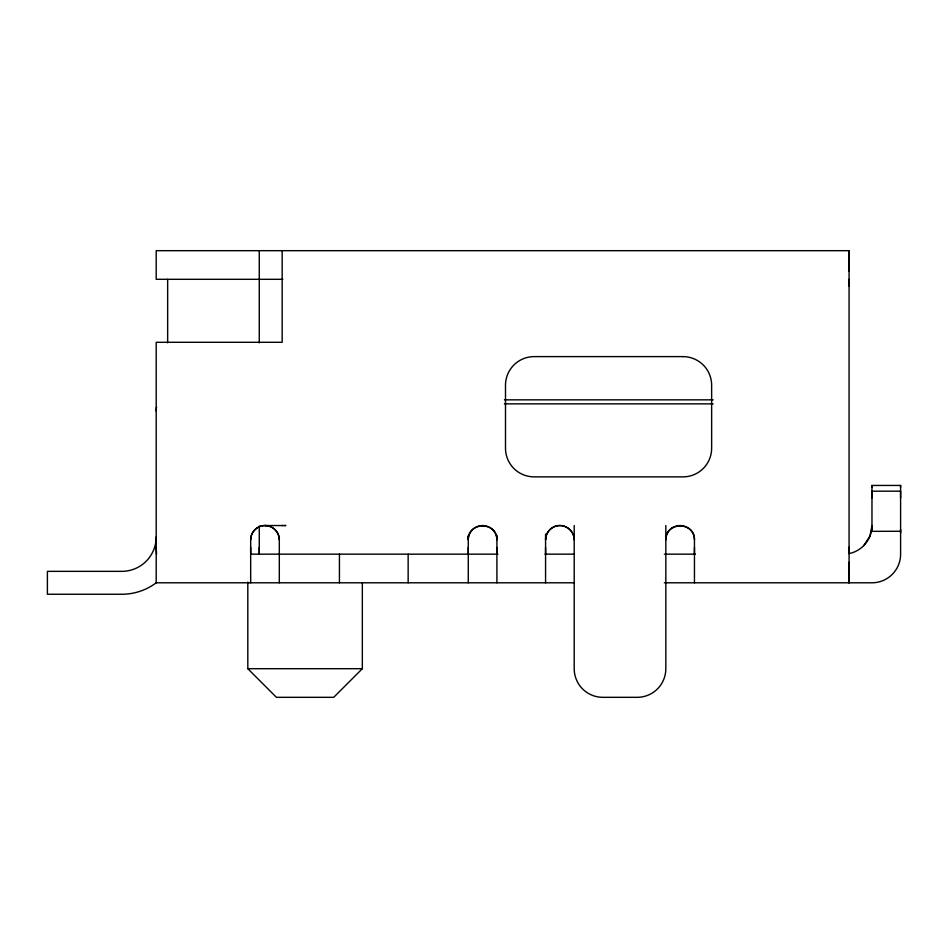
<?xml version="1.0" encoding="UTF-8"?>
<svg xmlns="http://www.w3.org/2000/svg" width="948" height="948" viewBox="0 0 948 948"><rect width="100%" height="100%" fill="white"/><g stroke="black" fill="none" stroke-linecap="round" stroke-linejoin="round"><path stroke-width="1.42" d="M156.195 547.47L156.538 554.165M250.675 582.795L250.675 539.85C250.509 532.195 257.346 525.358 264.99 525.536L285.869 525.548L284.281 525.548M250.675 547.47L250.675 554.165L497.925 554.165M259.266 547.47L259.266 554.165L259.266 526.093M468.276 554.165L468.276 547.47M496.906 582.795L496.906 535.324M496.906 554.165L496.906 547.47M545.574 582.795L545.574 534.127M545.574 554.165L545.574 547.47M694.457 582.795L694.457 539.85C695.311 521.4 664.975 521.4 665.828 539.85A14.315 14.315 0 0 1 680.143 525.536A14.315 14.315 0 0 1 694.457 539.85M694.457 554.165L694.457 547.47M849.064 562.342L849.064 582.795L849.064 250.675L156.195 250.675L156.195 279.305L282.824 279.305M849.064 547.162L849.064 553.585A28.63 28.63 0 0 0 871.97 525.536L869.991 535.999L863.782 545.574M849.064 286.012L849.064 279.305M849.064 271.128L849.064 250.675M871.97 497.878L871.97 491.183L900.6 491.183L900.6 497.878M871.97 487.367L871.97 485.447L900.6 485.447L900.6 554.165A28.63 28.63 0 0 1 871.97 582.795L664.347 582.795M900.6 533.179L900.6 529.34M900.6 487.367L900.6 485.447M574.144 538.511C573.611 531.366 567.058 525.405 559.889 525.536A14.315 14.315 0 0 0 545.574 539.85C545.408 532.195 552.246 525.358 559.889 525.536A14.315 14.315 0 0 1 574.204 539.85L574.204 535.134M480.885 525.607L481.217 525.607A14.291 14.291 0 0 1 496.882 539.85C497.771 521.388 467.411 521.412 468.276 539.85L468.3 536.26M468.336 538.511C468.857 531.864 474.557 526.14 481.217 525.607M871.378 531.342L900.6 531.259M362.337 582.795L362.337 668.695L333.708 697.325L276.449 697.325L247.819 668.695L247.819 582.06M672.108 528L673.329 527.266M281.864 525.536L282.966 525.536M504.443 399.843L713.157 399.843M504.443 403.86L713.157 403.86M544.993 554.165L574.417 554.165M664.382 554.165L695.441 554.165M574.417 582.795L156.195 582.795L156.195 342.299L282.172 342.299L282.172 250.675M247.819 668.695L362.337 668.695M264.99 525.536C272.645 525.358 279.482 532.195 279.305 539.85L279.305 582.795M279.305 539.85C279.447 532.705 273.51 526.152 266.376 525.607A14.291 14.291 0 0 0 250.699 539.85M665.828 535.134L665.887 538.511M871.97 485.447L871.97 529.944M665.828 525.536L665.828 668.695A28.63 28.63 0 0 1 637.198 697.325L602.833 697.325A28.63 28.63 0 0 1 574.204 668.695L574.204 525.536M468.276 535.561L468.276 582.795M408.15 554.165L408.15 582.795M339.431 554.165L339.431 582.795M259.266 250.675L259.266 342.856M167.654 279.305L167.654 342.856M156.42 582.629A57.259 57.259 0 0 1 121.842 594.254L47.4 594.254L47.4 571.348L121.842 571.348A34.353 34.353 0 0 0 156.195 536.983M156.195 411.017A22.906 22.906 0 0 1 156.55 407.036M683.01 356.614L534.127 356.614A28.63 28.63 0 0 0 505.497 385.244L505.497 448.238A28.63 28.63 0 0 0 534.127 476.868L683.01 476.868A28.63 28.63 0 0 0 711.64 448.238L711.64 385.244A28.63 28.63 0 0 0 683.01 356.614"/></g></svg>
